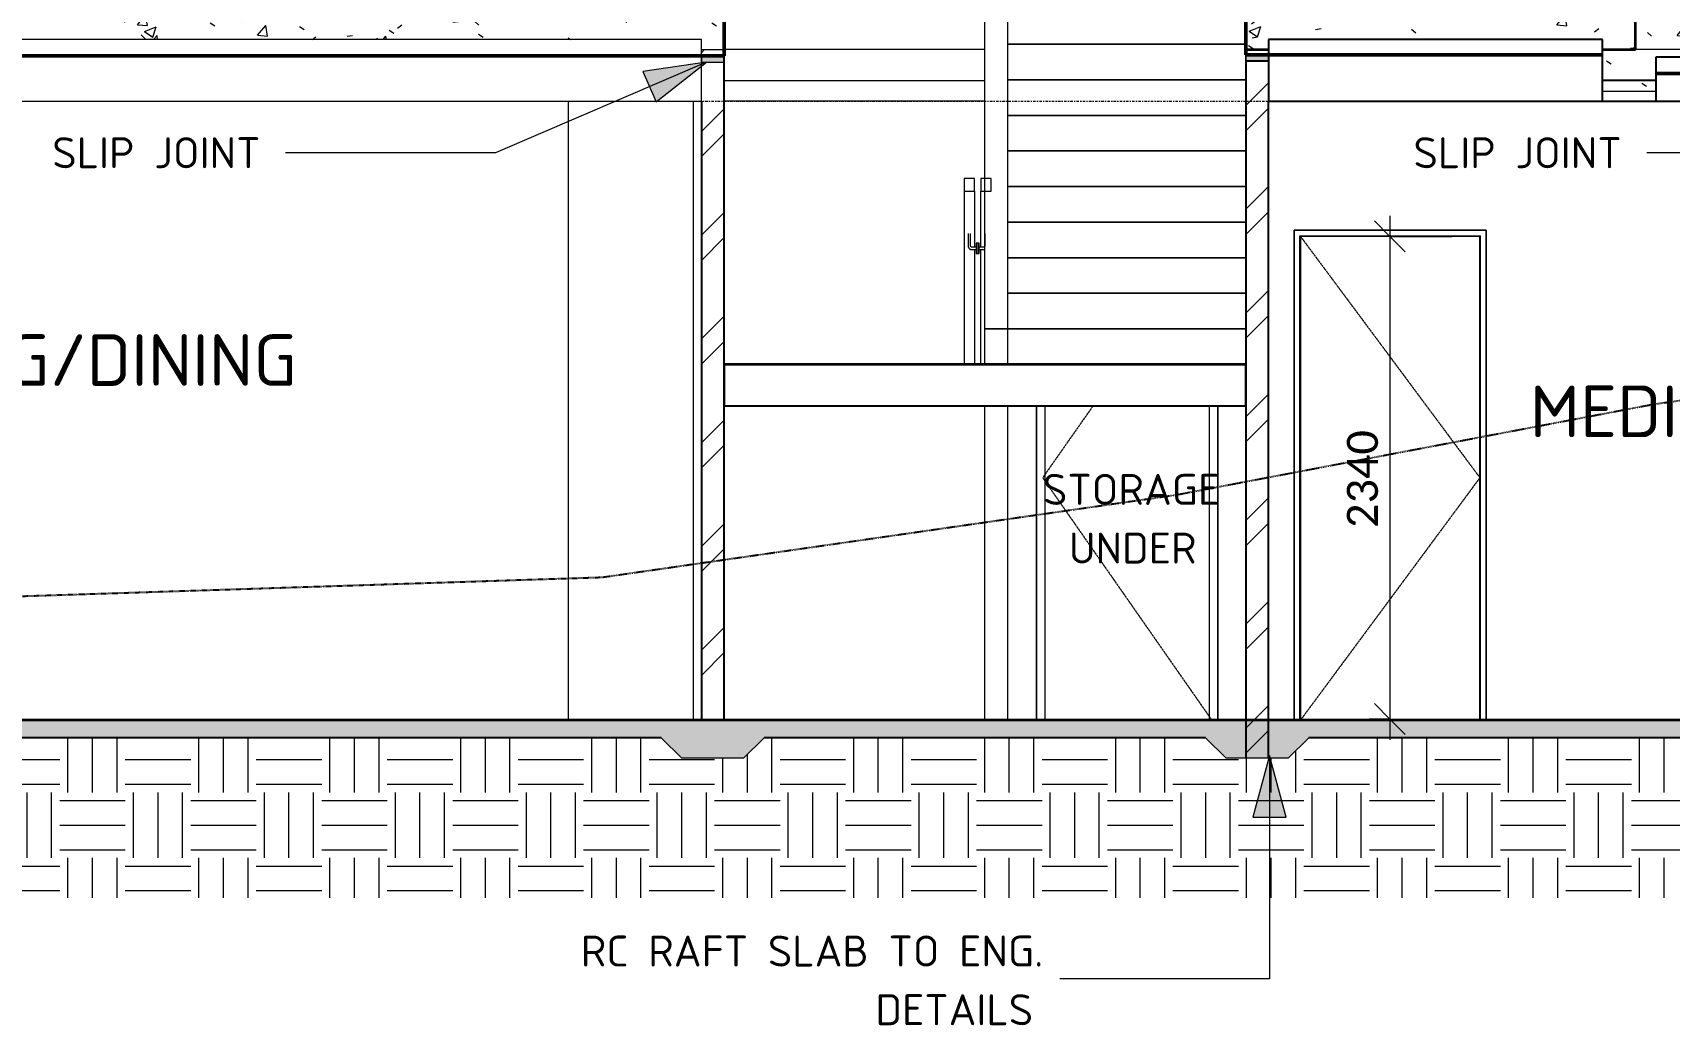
# Model space of a CAD drawing. Header units: millimetres. Extents: x -33161 to -5534, y 27411 to 40678.
# Drawn here: x -21461 to -13526, y 27411 to 32222 of the extents above; entities that cross this region are included whole.
import ezdxf

# ---------------------------------------------------------------- set-up
doc = ezdxf.new("R2010")
doc.units = ezdxf.units.MM
for name, pattern in [('Centre', [30, 12, -6, 6, -6]), ('Dash 2_5mm', [5, 2.5, -2.5]), ('Dashed - Tight 0_18 Pen', [3.46, 1.2, -0.53, 1.2, -0.53])]:
    doc.linetypes.add(name, pattern=pattern)
for name, color, linetype, lineweight in [('A-ANNO-DIMS', 211, 'Continuous', 9), ('A-ANNO-DIMS-100', 211, 'Continuous', 9), ('A-CLNG', 13, 'Continuous', 9), ('A-COLS', 52, 'Continuous', 9), ('A-DETL', 90, 'Continuous', 9), ('A-DETL-GENF', 92, 'Continuous', 9), ('A-DETL-MEDM', 33, 'Continuous', 25), ('A-DETL-THIN', 151, 'Continuous', 9), ('A-DETL-WIDE', 214, 'Continuous', 50), ('A-DOOR', 31, 'Continuous', 9), ('A-DOOR-FRAM', 31, 'Continuous', 18), ('A-FLOR', 192, 'Continuous', 9), ('A-FLOR-HRAL', 11, 'Continuous', 9), ('A-FLOR-LEVL', 51, 'Continuous', 9), ('A-FLOR-MCUT', 51, 'Continuous', 9), ('A-FLOR-PATT', 8, 'Continuous', 35), ('A-WALL', 113, 'Continuous', 9), ('A-WALL-PATT', 111, 'Continuous', 25), ('G-ANNO-TEXT', 231, 'Continuous', 9), ('S-STRS', 31, 'Continuous', 9)]:
    doc.layers.add(name, color=color, linetype=linetype, lineweight=lineweight)
doc.styles.add('Calibri', font='calibri.ttf', dxfattribs={"height": 150})
doc.styles.add('ISOCPEUR_1', font='ISOCPEUR.ttf', dxfattribs={"height": 250})
doc.styles.add('ISOCPEUR_2', font='ISOCPEUR.ttf', dxfattribs={"height": 150})
doc.dimstyles.new('1_5mm_Calibri_Orange_2', dxfattribs={"dimscale": 304.8, "dimtxt": 176.602264, "dimasz": 0.492126, "dimexe": 0.328084, "dimexo": 0.0625, "dimgap": 0, "dimtad": 1, "dimdec": 0, "dimzin": 0, "dimdsep": 46, "dimtxsty": 'Calibri', "dimblk1": 'OBLIQUE', "dimblk2": 'OBLIQUE', "dimsah": 1, "dimcen": 0.09, "dimdle": 0.328084, "dimazin": 0, "dimtfac": 1, "dimtdec": 4, "dimtix": 1, "dimtmove": 0, "dimatfit": 3, "dimfxl": 0.984252, "dimfxlon": 1, "dimtvp": 1, "dimtolj": 1, "dimtzin": 0, "dimarcsym": 2})
pattern_1 = [(50, (-15932.94, 33024.34), (582.989, -51.005), [60.96, -670.56]), (355, (-15932.94, 33024.34), (-112.777, 611.382), [48.768, -536.448]), (100.451, (-15884.36, 33020.1), (470.216, 560.373), [51.808, -569.888]), (46.184, (-15932.94, 33186.9), (867.453, -134.537), [91.44, -1005.84]), (96.636, (-15860.65, 33175.7), (759.69, 791.77), [77.71, -854.83]), (351.184, (-15932.9, 33186.9), (759.696, 791.76), [73.15, -804.67]), (21, (-15851.66, 33146.26), (485.166, -327.249), [60.96, -670.56]), (326, (-15851.66, 33146.26), (197.767, 589.402), [48.768, -536.448]), (71.451, (-15811.23, 33119), (682.934, 262.148), [51.808, -569.888]), (37.5, (-15932.94, 33024.34), (9.883, 270.576), [26.822, -503.123, 26.822, -1056.234]), (37.5, (-15932.94, 33024.34), (9.883, 270.576), [-556.768, -517.754, 26.822, -511.658]), (7.5, (-15932.94, 33024.34), (213.8225, 320.578), [26.822, -283.667, 26.822, -696.163]), (7.5, (-15932.94, 33024.34), (213.8225, 320.578), [-337.312, -490.931, 26.822, -178.41]), (327.5, (-16114.2, 33024.34), (433.891, -18.3325), [26.822, -176.378, 26.822, -1448.41]), (327.5, (-16114.2, 33024.34), (433.891, -18.3325), [-230.022, -607.162, 26.822, -814.426]), (317.5, (-16195.48, 33024.34), (474.014, 81.365), [26.822, -237.338, 26.822, -991.616]), (317.5, (-16195.48, 33024.34), (474.014, 81.365), [-290.982, -394.208, 26.822, -570.586])]
pattern_2 = [(45, (-15932.94, 33024.34), (-251.447, 251.447), []), (45, (-15932.94, 33405.34), (-251.447, 251.447), [])]

# ---------------------------------------------------------------- blocks, each defined once
blk = doc.blocks.new('M_Rectangular Column - 150 X 50-2081611-Section A-A')
at = {"layer": 'A-COLS'}
blk.add_line((-18259.5, 31890), (-18259.5, 28890), dxfattribs=at)
blk = doc.blocks.new('Single - Timber Frame  - 820x2400-1926250-Section A-A')
at = {"layer": 'A-DOOR', "linetype": 'Dashed - Tight 0_18 Pen'}
for p, q in [((-16319.9, 30414), (-16564.5, 30065)), ((-16564.5, 30065), (-15744.5, 28890))]:
    blk.add_line(p, q, dxfattribs=at)
at = {"layer": 'A-DOOR'}
blk.add_line((-16552.5, 28895), (-15756.5, 28895), dxfattribs=at)
at = {"layer": 'A-DOOR-FRAM', "lineweight": 9}
for p, q in [((-16594.5, 30414), (-16594.5, 28890)), ((-16552.5, 28890), (-16552.5, 30414)), ((-15756.5, 30414), (-15756.5, 28890)), ((-15714.5, 28890), (-15714.5, 30414))]:
    blk.add_line(p, q, dxfattribs=at)
blk = doc.blocks.new('Single - Timber Frame  - 870x2400-V1-Section A-A')
at = {"layer": 'A-DOOR', "linetype": 'Dashed - Tight 0_18 Pen'}
blk.add_line((-14473.2, 28895), (-14469.5, 28890), dxfattribs=at)
at = {"layer": 'A-DOOR-FRAM', "lineweight": 9}
blk.add_line((-14481.5, 28895), (-14481.5, 28890), dxfattribs=at)
blk = doc.blocks.new('Single - Timber Frame  - 870x2400-V2-Section A-A')
at = {"layer": 'A-DOOR', "linetype": 'Dashed - Tight 0_18 Pen'}
for p, q in [((-15314.5, 31235), (-14444.5, 30065)), ((-14444.5, 30065), (-15314.5, 28890))]:
    blk.add_line(p, q, dxfattribs=at)
at = {"layer": 'A-DOOR'}
for p, q in [((-14444.5, 31235), (-15314.5, 31235)), ((-15314.5, 31235), (-15314.5, 28895)), ((-14444.5, 28895), (-14444.5, 31235)), ((-15314.5, 28895), (-14444.5, 28895))]:
    blk.add_line(p, q, dxfattribs=at)
at = {"layer": 'A-DOOR-FRAM', "lineweight": 9}
for p, q in [((-14414.5, 31265), (-15344.5, 31265)), ((-15344.5, 31265), (-15344.5, 28890)), ((-14414.5, 28890), (-14414.5, 31265)), ((-15317.5, 28890), (-15317.5, 31238)), ((-15317.5, 31238), (-14441.5, 31238)), ((-14441.5, 28890), (-14441.5, 31238)), ((-15302.5, 28890), (-15302.5, 28895)), ((-14456.5, 28890), (-14456.5, 28895))]:
    blk.add_line(p, q, dxfattribs=at)
blk = doc.blocks.new('Handrail Type - Handrail_Internal_-2451903-Section A-A')
at = {"layer": 'A-FLOR-HRAL'}
for p, q in [((-16945.3, 31515), (-16945.3, 31453.3)), ((-16894.5, 31515), (-16945.3, 31515)), ((-16894.5, 31453.3), (-16894.5, 31515)), ((-16813.7, 31515), (-16864.5, 31515)), ((-16864.5, 31515), (-16864.5, 31453.3)), ((-16813.7, 31453.3), (-16813.7, 31515)), ((-16945.3, 31453.3), (-16894.5, 31453.3)), ((-16945.3, 31453.3), (-16945.3, 30615)), ((-16894.5, 31453.3), (-16894.5, 31182.3)), ((-16864.5, 31453.3), (-16813.7, 31453.3)), ((-16864.5, 31182.6), (-16864.5, 31453.3)), ((-16894.5, 31171), (-16894.5, 30615)), ((-16864.5, 30615), (-16864.5, 31171.2))]:
    blk.add_line(p, q, dxfattribs=at)
blk = doc.blocks.new('Support_Metal_Circular - Standard-2452612-Section A-A')
at = {"layer": 'A-FLOR-HRAL'}
for p, q in [((-16872.5, 31201.8), (-16884.5, 31201.8)), ((-16884.5, 31201.8), (-16884.5, 31176.8)), ((-16872.5, 31176.8), (-16872.5, 31201.8)), ((-16845.1, 31249.1), (-16845.1, 31188.8)), ((-16884.5, 31176.8), (-16884.5, 31151.8)), ((-16884.5, 31151.8), (-16872.5, 31151.8)), ((-16851.1, 31182.8), (-16872.5, 31182.8)), ((-16872.5, 31151.8), (-16872.5, 31176.8)), ((-16872.5, 31170.8), (-16851.1, 31170.8))]:
    blk.add_line(p, q, dxfattribs=at)
at = {"layer": 'A-FLOR-HRAL', "flags": 128}
for points in [[(-16845.1, 31188.8), (-16845.1, 31188.5), (-16845.1, 31188.3), (-16845.1, 31188.1), (-16845.1, 31187.8), (-16845.2, 31187.6), (-16845.2, 31187.4), (-16845.3, 31187.1), (-16845.4, 31186.9), (-16845.4, 31186.7), (-16845.5, 31186.4), (-16845.6, 31186.2), (-16845.7, 31186), (-16845.9, 31185.8), (-16846, 31185.6), (-16846.1, 31185.4), (-16846.3, 31185.2), (-16846.4, 31185), (-16846.6, 31184.8), (-16846.7, 31184.6), (-16846.9, 31184.5), (-16847.1, 31184.3), (-16847.2, 31184.2), (-16847.4, 31184), (-16847.6, 31183.9), (-16847.8, 31183.7), (-16848, 31183.6), (-16848.2, 31183.5), (-16848.4, 31183.4), (-16848.7, 31183.3), (-16848.9, 31183.2), (-16849.1, 31183.1), (-16849.3, 31183), (-16849.6, 31183), (-16849.8, 31182.9), (-16850, 31182.9), (-16850.3, 31182.8), (-16850.5, 31182.8), (-16850.8, 31182.8), (-16851, 31182.8), (-16851.1, 31182.8)], [(-16851.1, 31170.8), (-16850.3, 31170.8), (-16849.6, 31170.8), (-16848.9, 31170.9), (-16848.2, 31171), (-16847.5, 31171.1), (-16846.8, 31171.3), (-16846.1, 31171.5), (-16845.4, 31171.7), (-16844.7, 31171.9)]]:
    blk.add_lwpolyline(points, dxfattribs=at)
blk = doc.blocks.new('Support_Metal_Circular - Standard-V9-Section A-A')
at = {"layer": 'A-FLOR-HRAL'}
for p, q in [((-16925.9, 31249.1), (-16925.9, 31188.8)), ((-16913.9, 31188.8), (-16913.9, 31249.1)), ((-16874.5, 31201.8), (-16886.5, 31201.8)), ((-16886.5, 31201.8), (-16886.5, 31176.8)), ((-16874.5, 31176.8), (-16874.5, 31201.8)), ((-16886.5, 31182.8), (-16907.9, 31182.8)), ((-16907.9, 31170.8), (-16886.5, 31170.8)), ((-16886.5, 31176.8), (-16886.5, 31151.8)), ((-16886.5, 31151.8), (-16874.5, 31151.8)), ((-16874.5, 31151.8), (-16874.5, 31176.8))]:
    blk.add_line(p, q, dxfattribs=at)
at = {"layer": 'A-FLOR-HRAL', "flags": 128}
for points in [[(-16925.9, 31188.8), (-16925.8, 31188.1), (-16925.8, 31187.3), (-16925.7, 31186.6), (-16925.6, 31185.9), (-16925.5, 31185.2), (-16925.3, 31184.5), (-16925.2, 31183.8), (-16924.9, 31183.1), (-16924.7, 31182.4), (-16924.4, 31181.8), (-16924.1, 31181.1), (-16923.8, 31180.5), (-16923.5, 31179.8), (-16923.1, 31179.2), (-16922.7, 31178.6), (-16922.3, 31178), (-16921.9, 31177.5), (-16921.4, 31176.9), (-16920.9, 31176.4), (-16920.4, 31175.9), (-16919.9, 31175.4), (-16919.3, 31174.9), (-16918.8, 31174.5), (-16918.2, 31174), (-16917.6, 31173.6), (-16917, 31173.3), (-16916.3, 31172.9), (-16915.7, 31172.6), (-16915.1, 31172.3), (-16914.4, 31172), (-16913.7, 31171.8), (-16913, 31171.5), (-16912.3, 31171.3), (-16911.6, 31171.2), (-16910.9, 31171), (-16910.2, 31170.9), (-16909.5, 31170.9), (-16908.8, 31170.8), (-16908.1, 31170.8), (-16907.9, 31170.8)], [(-16907.9, 31182.8), (-16908.1, 31182.8), (-16908.3, 31182.8), (-16908.6, 31182.8), (-16908.8, 31182.9), (-16909.1, 31182.9), (-16909.3, 31182.9), (-16909.5, 31183), (-16909.8, 31183.1), (-16910, 31183.2), (-16910.2, 31183.3), (-16910.4, 31183.3), (-16910.6, 31183.5), (-16910.8, 31183.6), (-16911.1, 31183.7), (-16911.3, 31183.8), (-16911.4, 31184), (-16911.6, 31184.1), (-16911.8, 31184.3), (-16912, 31184.4), (-16912.2, 31184.6), (-16912.3, 31184.8), (-16912.5, 31185), (-16912.6, 31185.1), (-16912.8, 31185.3), (-16912.9, 31185.5), (-16913, 31185.7), (-16913.2, 31185.9), (-16913.3, 31186.2), (-16913.4, 31186.4), (-16913.5, 31186.6), (-16913.5, 31186.8), (-16913.6, 31187.1), (-16913.7, 31187.3), (-16913.7, 31187.5), (-16913.8, 31187.8), (-16913.8, 31188), (-16913.8, 31188.2), (-16913.9, 31188.5), (-16913.9, 31188.7), (-16913.9, 31188.8)]]:
    blk.add_lwpolyline(points, dxfattribs=at)
blk = doc.blocks.new('DIMBLOCK12-Section A-A')
at = {"layer": 'A-ANNO-DIMS-100'}
for p, q in [((-14881.3, 31235), (-14956.3, 31310)), ((-14881.3, 31335), (-14881.3, 28795)), ((-14881.3, 31235), (-14981.3, 31235)), ((-14881.3, 31235), (-14806.3, 31160)), ((-14881.3, 31235), (-14581.3, 31235)), ((-14881.3, 28895), (-14956.3, 28970)), ((-14881.3, 28895), (-14981.3, 28895)), ((-14881.3, 28895), (-14806.3, 28820)), ((-14881.3, 28895), (-14581.3, 28895))]:
    blk.add_line(p, q, dxfattribs=at)
at = {"layer": 'A-ANNO-DIMS-100', "color": 0, "insert": (-15089.2, 29821.8), "char_height": 150, "width": 583.656, "attachment_point": 1, "rotation": 90, "line_spacing_factor": 1.158048, "style": 'Calibri'}
blk.add_mtext('2340', dxfattribs=at)
blk = doc.blocks.new('_Oblique')
at = {"color": 0, "linetype": 'ByBlock', "lineweight": -2}
blk.add_line((-0.5, -0.5), (0.5, 0.5), dxfattribs=at)

msp = doc.modelspace()

# ---------------------------------------------------------------- hatches: boundary and pattern name
at = {"layer": 'A-DETL-GENF'}
h = msp.add_hatch(dxfattribs=at)
h.set_pattern_fill('FP_2', style=0, pattern_type=2)
h.set_pattern_definition(pattern_1)
h.paths.add_polyline_path([(-25039.1, 32110), (-25039.1, 32190), (-24299.5, 32190), (-24299.5, 32110), (-24029.5, 32110), (-24029.5, 32190), (-18219.5, 32190), (-18219.5, 32110), (-18109.5, 32110), (-18109.5, 32340), (-25029.5, 32340), (-25029.5, 32440), (-25139.5, 32440), (-25139.5, 32340), (-25299.5, 32340), (-25299.5, 32110)])
h = msp.add_hatch(dxfattribs=at)
h.set_pattern_fill('FP_2', style=0, pattern_type=2)
h.set_pattern_definition(pattern_1)
h.paths.add_polyline_path([(-7279.5, 31890), (-7279.5, 32168), (-7560.5, 32168), (-7560.5, 32254), (-13689.5, 32254), (-13689.5, 32340), (-15579.5, 32340), (-15579.5, 32115), (-15469.5, 32115), (-15469.5, 32190), (-13849.5, 32190), (-13849.5, 31938), (-13592.1, 31938), (-13592.1, 32104), (-11619.4, 32104), (-11619.4, 32024), (-11509.4, 32024), (-11509.4, 32104), (-9859.5, 32104), (-9859.5, 32024), (-9589.5, 32024), (-9589.5, 32104), (-8989.5, 32104), (-8989.5, 32024), (-8539.5, 32024), (-8539.5, 32104), (-7710.5, 32104), (-7710.5, 31890)])
for points in [[(-18219.5, 32080), (-18109.5, 32080), (-18109.5, 32110), (-18219.5, 32110)], [(-15579.5, 32115), (-15579.5, 32085), (-15469.5, 32085), (-15469.5, 32115)]]:
    msp.add_hatch(color=8, dxfattribs=at).paths.add_polyline_path(points)
h = msp.add_hatch(dxfattribs=at)
h.set_pattern_fill('FP_2', style=0, pattern_type=2)
h.set_pattern_definition(pattern_1)
h.paths.add_polyline_path([(-27950.7, 28304), (-27869.5, 28304), (-27868.5, 28590), (-27738.5, 28720), (-24600.5, 28720), (-24469.5, 28589), (-24469.5, 28390), (-24019.5, 28390), (-24019.5, 28690), (-23904.5, 28805), (-18414.5, 28805), (-18314.5, 28705), (-18014.5, 28705), (-17914.5, 28805), (-15774.5, 28805), (-15674.5, 28705), (-15374.5, 28705), (-15274.5, 28805), (-11814.4, 28805), (-11714.4, 28705), (-11414.4, 28705), (-11314.4, 28805), (-10147.5, 28805), (-10039.5, 28697), (-10039.5, 28590), (-9589.5, 28590), (-9589.5, 28805), (-9749.5, 28805), (-9749.5, 28890), (-24299.5, 28890), (-24299.5, 28804), (-28319.5, 28804), (-28319.5, 28304)])
h = msp.add_hatch(dxfattribs=at)
h.set_pattern_fill('FP_9', color=8, style=0, pattern_type=2)
h.set_pattern_definition([(0, (-15932.94, 33024.34), (317.5, 317.5), [317.5, -317.5]), (0, (-15932.94, 33143.4), (317.5, 317.5), [317.5, -317.5]), (0, (-15932.94, 33262.46), (317.5, 317.5), [317.5, -317.5]), (90, (-15893.25, 33302.15), (-317.5, 317.5), [317.5, -317.5]), (90, (-15774.2, 33302.15), (-317.5, 317.5), [317.5, -317.5]), (90, (-15655.13, 33302.15), (-317.5, 317.5), [317.5, -317.5])])
h.paths.add_polyline_path([(-18983.9, 28028.4), (-10039.5, 28028.4), (-10039.5, 28697), (-10147.5, 28805), (-11314.4, 28805), (-11414.4, 28705), (-11714.4, 28705), (-11814.4, 28805), (-15274.5, 28805), (-15374.5, 28705), (-15674.5, 28705), (-15774.5, 28805), (-17914.5, 28805), (-18014.5, 28705), (-18314.5, 28705), (-18414.5, 28805), (-23904.5, 28805), (-24019.5, 28690), (-24019.5, 28028.4), (-20478.4, 28028.4)])
h.paths.add_polyline_path([(-26456.3, 28589), (-24469.5, 28589), (-24600.5, 28720), (-27738.5, 28720), (-27869.5, 28589)])
at = {"layer": 'A-FLOR-PATT', "lineweight": 9}
h = msp.add_hatch(dxfattribs=at)
h.set_pattern_fill('FP_2', color=256, style=0, pattern_type=2)
h.set_pattern_definition(pattern_1)
h.paths.add_polyline_path([(-25039.1, 32140), (-25039.1, 32190), (-24299.5, 32190), (-24299.5, 32140), (-24029.5, 32140), (-24029.5, 32190), (-18219.5, 32190), (-18219.5, 32140), (-18109.5, 32140), (-18109.5, 32340), (-25139.5, 32340), (-25139.5, 32140)])
h.paths.add_polyline_path([(-15469.5, 32140), (-15469.5, 32190), (-13849.5, 32190), (-13849.5, 32140), (-13689.5, 32140), (-13689.5, 32340), (-15579.5, 32340), (-15579.5, 32140)])
at = {"layer": 'A-WALL-PATT', "lineweight": 9}
h = msp.add_hatch(dxfattribs=at)
h.set_pattern_fill('FP_1', color=256, style=0, pattern_type=2)
h.set_pattern_definition(pattern_2)
h.paths.add_polyline_path([(-18109.5, 28890), (-18109.5, 32140), (-18219.5, 32140), (-18219.5, 28890)])
h = msp.add_hatch(dxfattribs=at)
h.set_pattern_fill('FP_1', color=256, style=0, pattern_type=2)
h.set_pattern_definition(pattern_2)
h.paths.add_polyline_path([(-15579.5, 28705), (-15469.5, 28705), (-15469.5, 32085), (-15579.5, 32085), (-15579.5, 29596.9)])
at = {"layer": 'G-ANNO-TEXT'}
for points in [[(-18195.1, 32079), (-18502.5, 32034.7), (-18439.1, 31886.9)], [(-15464.4, 28719.3), (-15544.8, 28419.3), (-15384, 28419.3)]]:
    msp.add_hatch(color=7, dxfattribs=at).paths.add_polyline_path(points)

# ---------------------------------------------------------------- linework, layer by layer
at = {"layer": 'A-CLNG'}
for p, q in [((-18109.5, 31990), (-16844.5, 31990)), ((-16844.5, 31890), (-18109.5, 31890))]:
    msp.add_line(p, q, dxfattribs=at)
at = {"layer": 'A-CLNG', "lineweight": 25}
for p, q in [((-13592.1, 31990), (-13849.5, 31990)), ((-13849.5, 31890), (-13592.1, 31890))]:
    msp.add_line(p, q, dxfattribs=at)
at = {"layer": 'A-DETL', "linetype": 'Dash 2_5mm', "lineweight": 25}
for p, q in [((-10891.4, 30801.2), (-13599.5, 30420.6)), ((-13599.5, 30420.6), (-15918.1, 29980.6)), ((-15918.1, 29980.6), (-18700, 29581.3)), ((-18700, 29581.3), (-23162.6, 29435.8))]:
    msp.add_line(p, q, dxfattribs=at)
at = {"layer": 'A-DETL-MEDM'}
for p, q in [((-13849.5, 32190), (-15469.5, 32190)), ((-15469.5, 32190), (-15469.5, 31890)), ((-13849.5, 31890), (-13849.5, 32190)), ((-11619.4, 32104), (-13592.1, 32104)), ((-13592.1, 32104), (-13592.1, 31890)), ((-15469.5, 31890), (-13849.5, 31890)), ((-13592.1, 31890), (-11619.4, 31890)), ((-9749.5, 28890), (-24299.5, 28890)), ((-18414.5, 28805), (-23904.5, 28805)), ((-15774.5, 28805), (-17914.5, 28805)), ((-11814.4, 28805), (-15274.5, 28805))]:
    msp.add_line(p, q, dxfattribs=at)
at = {"layer": 'A-DETL-THIN'}
for p, q in [((-18219.5, 32190), (-24029.5, 32190)), ((-18219.5, 31890), (-18219.5, 32190)), ((-18109.5, 32110), (-18219.5, 32110)), ((-18219.5, 32110), (-18219.5, 32080)), ((-18219.5, 32080), (-18109.5, 32080)), ((-18109.5, 32080), (-18109.5, 32110)), ((-15469.5, 32115), (-15579.5, 32115)), ((-15579.5, 32115), (-15579.5, 32085)), ((-15579.5, 32085), (-15469.5, 32085)), ((-15469.5, 32085), (-15469.5, 32115)), ((-13849.5, 32115), (-13849.5, 31938)), ((-13592.1, 31938), (-13592.1, 32024)), ((-13849.5, 31938), (-13592.1, 31938)), ((-24029.5, 31890), (-18219.5, 31890)), ((-18314.5, 28705), (-18414.5, 28805)), ((-17914.5, 28805), (-18014.5, 28705)), ((-15674.5, 28705), (-15774.5, 28805)), ((-15274.5, 28805), (-15374.5, 28705)), ((-18014.5, 28705), (-18314.5, 28705)), ((-15374.5, 28705), (-15674.5, 28705))]:
    msp.add_line(p, q, dxfattribs=at)
at = {"layer": 'A-DETL-WIDE'}
for p, q in [((-18109.5, 32110), (-18109.5, 32340)), ((-15579.5, 32340), (-15579.5, 32115)), ((-25299.5, 32110), (-18109.5, 32110)), ((-15579.5, 32115), (-13849.5, 32115)), ((-13592.1, 32024), (-8539.5, 32024))]:
    msp.add_line(p, q, dxfattribs=at)
at = {"layer": 'A-FLOR', "lineweight": 35}
for p, q in [((-18109.5, 32140), (-18109.5, 32340)), ((-15579.5, 32340), (-15579.5, 32140)), ((-13689.5, 32140), (-13689.5, 32340)), ((-15579.5, 32140), (-15469.5, 32140)), ((-13849.5, 32140), (-13689.5, 32140)), ((-9749.5, 28890), (-24139.5, 28890))]:
    msp.add_line(p, q, dxfattribs=at)
at = {"layer": 'A-FLOR'}
for p, q in [((-16844.5, 32140), (-18109.5, 32140)), ((-9749.5, 32140), (-13689.5, 32140)), ((-15302.5, 28891), (-14481.5, 28891))]:
    msp.add_line(p, q, dxfattribs=at)
at = {"layer": 'A-FLOR-LEVL', "linetype": 'Centre'}
for p, q in [((-32780.5, 31890), (-5543, 31890)), ((-32780.5, 28890), (-5543, 28890))]:
    msp.add_line(p, q, dxfattribs=at)
at = {"layer": 'A-FLOR-MCUT'}
msp.add_line((-18219.5, 32140), (-18109.5, 32140), dxfattribs=at)
at = {"layer": 'A-WALL'}
for p, q in [((-16734.5, 33739), (-16734.5, 30615)), ((-16844.5, 30615), (-16844.5, 33600.9)), ((-18864.5, 31890), (-18864.5, 28890)), ((-15344.5, 28890), (-15344.5, 31265)), ((-15344.5, 31265), (-14414.5, 31265)), ((-14414.5, 31265), (-14414.5, 28890)), ((-16734.5, 30414), (-16734.5, 28890)), ((-16594.5, 28890), (-16594.5, 30414)), ((-15714.5, 30414), (-15714.5, 28890)), ((-16844.5, 28890), (-16844.5, 30259.3)), ((-16159.5, 28895), (-16159.5, 28890))]:
    msp.add_line(p, q, dxfattribs=at)
at = {"layer": 'A-WALL', "lineweight": 25}
for p, q in [((-18109.5, 28890), (-18109.5, 32140)), ((-15469.5, 32085), (-15579.5, 32085)), ((-15579.5, 32085), (-15579.5, 28705)), ((-18219.5, 31890), (-18219.5, 28890)), ((-15469.5, 28705), (-15469.5, 31890))]:
    msp.add_line(p, q, dxfattribs=at)
at = {"layer": 'G-ANNO-TEXT', "color": 7}
for p, q in [((-18195.1, 32079), (-19218.1, 31640.4)), ((-18195.1, 32079), (-18502.5, 32034.7)), ((-18439.1, 31886.9), (-18195.1, 32079)), ((-18502.5, 32034.7), (-18439.1, 31886.9)), ((-19218.1, 31640.4), (-20235.3, 31640.4)), ((-12618.1, 31640.4), (-13635.3, 31640.4)), ((-15464.4, 28719.3), (-15544.8, 28419.3)), ((-15384, 28419.3), (-15464.4, 28719.3)), ((-15464.4, 28719.3), (-15464.4, 27636.3)), ((-15544.8, 28419.3), (-15384, 28419.3)), ((-15464.4, 27636.3), (-16481.6, 27636.3))]:
    msp.add_line(p, q, dxfattribs=at)
at = {"layer": 'S-STRS'}
for p, q in [((-16734.5, 32167.5), (-15579.5, 32167.5)), ((-16734.5, 32166.5), (-15579.5, 32166.5)), ((-15579.5, 32166.5), (-16734.5, 32166.5)), ((-15579.5, 32085), (-15579.5, 32140)), ((-16734.5, 31995), (-15579.5, 31995)), ((-16734.5, 31994), (-15579.5, 31994)), ((-15579.5, 31994), (-16734.5, 31994)), ((-16734.5, 31822.5), (-15579.5, 31822.5)), ((-16734.5, 31821.5), (-15579.5, 31821.5)), ((-15579.5, 31821.5), (-16734.5, 31821.5)), ((-16734.5, 31650), (-15579.5, 31650)), ((-16734.5, 31649), (-15579.5, 31649)), ((-15579.5, 31649), (-16734.5, 31649)), ((-16734.5, 31477.5), (-15579.5, 31477.5)), ((-16734.5, 31476.5), (-15579.5, 31476.5)), ((-15579.5, 31476.5), (-16734.5, 31476.5)), ((-16734.5, 31305), (-15579.5, 31305)), ((-16734.5, 31304), (-15579.5, 31304)), ((-15579.5, 31304), (-16734.5, 31304)), ((-16734.5, 31132.5), (-15579.5, 31132.5)), ((-16734.5, 31131.5), (-15579.5, 31131.5)), ((-15579.5, 31131.5), (-16734.5, 31131.5)), ((-16734.5, 30960), (-15579.5, 30960)), ((-16734.5, 30959), (-15579.5, 30959)), ((-15579.5, 30959), (-16734.5, 30959)), ((-16844.5, 30787.5), (-15579.5, 30787.5)), ((-16844.5, 30786.5), (-16844.5, 30787.5)), ((-16844.5, 30786.5), (-15579.5, 30786.5)), ((-16844.5, 30615), (-16844.5, 30786.5)), ((-15579.5, 30786.5), (-16844.5, 30786.5)), ((-16844.5, 30259.3), (-16844.5, 30414))]:
    msp.add_line(p, q, dxfattribs=at)
at = {"layer": 'S-STRS', "lineweight": 25}
for p, q in [((-15579.5, 30615), (-18109.5, 30615)), ((-18109.5, 30615), (-18109.5, 30614)), ((-15579.5, 30614), (-18109.5, 30614)), ((-18109.5, 30614), (-18109.5, 30414)), ((-18109.5, 30614), (-15579.5, 30614)), ((-15579.5, 30614), (-15579.5, 30615)), ((-15579.5, 30414), (-15579.5, 30614)), ((-18109.5, 30414), (-15579.5, 30414))]:
    msp.add_line(p, q, dxfattribs=at)

# ---------------------------------------------------------------- block references
at = {"layer": 'A-COLS'}
msp.add_blockref('M_Rectangular Column - 150 X 50-2081611-Section A-A', (0, 0), dxfattribs=at)
at = {"layer": 'A-DOOR'}
for name in ['Single - Timber Frame  - 870x2400-V2-Section A-A', 'Single - Timber Frame  - 820x2400-1926250-Section A-A', 'Single - Timber Frame  - 870x2400-V1-Section A-A']:
    msp.add_blockref(name, (0, 0), dxfattribs=at)
at = {"layer": 'A-FLOR-HRAL'}
for name in ['Handrail Type - Handrail_Internal_-2451903-Section A-A', 'Support_Metal_Circular - Standard-V9-Section A-A', 'Support_Metal_Circular - Standard-2452612-Section A-A']:
    msp.add_blockref(name, (0, 0), dxfattribs=at)

# ---------------------------------------------------------------- texts
at = {"layer": 'G-ANNO-TEXT', "color": 7, "attachment_point": 1}
for s, insert, char_height, width, style in [('SLIP JOINT', (-21366.7, 31715.4), 150, 1186.497, 'ISOCPEUR_2'), ('SLIP JOINT', (-14766.7, 31715.4), 150, 1186.497, 'ISOCPEUR_2'), ('LIVING/DINING', (-22372.9, 30760.4), 250, 2501.265, 'ISOCPEUR_1'), ('MEDIA AREA', (-14203.1, 30511.9), 250, 2276.793, 'ISOCPEUR_1'), ('STORAGE ', (-16563.2, 30083.5), 150, 1114.346, 'ISOCPEUR_2'), ('UNDER', (-16437.5, 29799.1), 150, 705.485, 'ISOCPEUR_2'), ('RC RAFT SLAB TO ENG. ', (-18804.2, 27845.9), 150, 2637.552, 'ISOCPEUR_2'), ('DETAILS ', (-17375.5, 27561.5), 150, 905.907, 'ISOCPEUR_2')]:
    msp.add_mtext(s, dxfattribs=dict(at, insert=insert, char_height=char_height, width=width, style=style))

# ---------------------------------------------------------------- dimensions: what is measured, and where the dimension line sits
at = {"layer": 'A-ANNO-DIMS'}
dim = msp.add_linear_dim(base=(-14881.3, 28895), p1=(-14581.3, 31235), p2=(-14581.3, 28895), angle=90, dimstyle='1_5mm_Calibri_Orange_2', override={"dimpost": '<>', "dimfxl": 2340}, dxfattribs=at)
dim.commit()
dim.dimension.update_dxf_attribs({"geometry": 'DIMBLOCK12-Section A-A', "text_midpoint": (-14958.2, 30065)})

doc.saveas('drawing.dxf')
